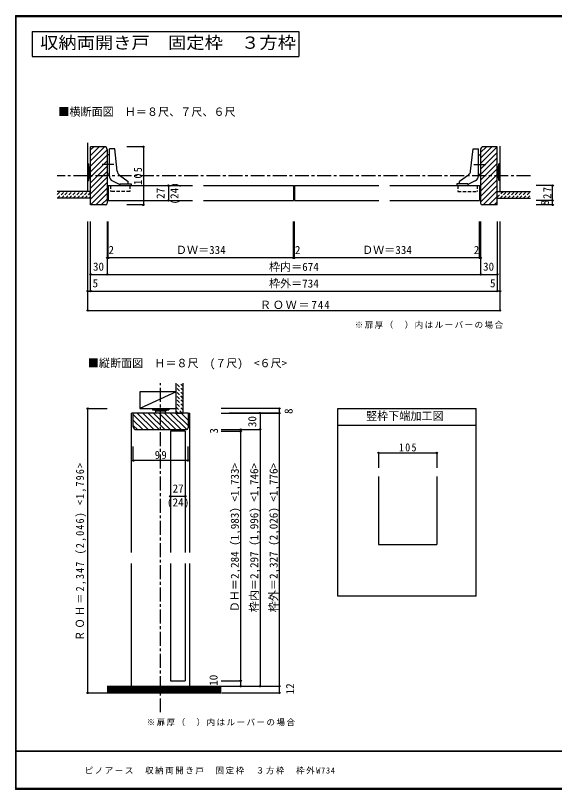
# Model space of a CAD drawing. Units: millimetres at full size, sheet at 1:5. Extents: x -973 to 977, y -718 to 696.
# Drawn here: x -973 to 0, y -701 to 696 of the extents above; entities that cross this region are included whole.
import ezdxf
from ezdxf.enums import TextEntityAlignment as Align

# ---------------------------------------------------------------- set-up
doc = ezdxf.new("R2010")
doc.units = ezdxf.units.MM
doc.header["$LTSCALE"] = 5
doc.header["$PDMODE"] = 32
doc.header["$PDSIZE"] = 2.5
doc.linetypes.add('CHAIN1', pattern=[8, 5, -1, 1, -1])
doc.linetypes.add('DASHED1', pattern=[1.8, 1.2, -0.6])
for name, color, linetype in [('0-0_補助線', 3, 'Continuous'), ('0-1_通り芯', 4, 'CHAIN1'), ('0-3_仕上げ', 2, 'Continuous'), ('0-4_枠', 3, 'Continuous'), ('0-6_扉', 6, 'Continuous'), ('0-7_金物', 7, 'Continuous'), ('0-A_文字', 7, 'Continuous'), ('0-B_寸法', 7, 'Continuous'), ('0-C_ハッチ', 4, 'Continuous'), ('F-1_枠', 6, 'Continuous')]:
    doc.layers.add(name, color=color, linetype=linetype)
doc.styles.add('ＭＳ ゴシック', font='')
doc.styles.get('ＭＳ ゴシック').set_extended_font_data('MS Gothic')

msp = doc.modelspace()

# ---------------------------------------------------------------- linework, layer by layer
at = {"layer": '0-0_補助線'}
for p, q in [((-391.84, -13.5), (-141.84, -13.5)), ((-391.84, -352.005), (-391.84, -13.5)), ((-141.84, -352.005), (-141.84, -13.5)), ((-391.84, -43.5), (-141.84, -43.5)), ((-318.156, -136.109), (-318.156, -258.475)), ((-213.156, -136.109), (-213.156, -258.475)), ((-318.156, -258.475), (-213.156, -258.475)), ((-141.84, -352.005), (-391.84, -352.005))]:
    msp.add_line(p, q, dxfattribs=at)
at = {"layer": '0-0_補助線', "color": 4}
for p, q in [((-318.156, -93.488), (-213.156, -93.488)), ((-318.156, -93.488), (-318.156, -120.621)), ((-213.156, -93.488), (-213.156, -120.621))]:
    msp.add_line(p, q, dxfattribs=at)
at = {"layer": '0-0_補助線', "color": 7}
for p in [(-318.156, -93.488), (-213.156, -93.488)]:
    msp.add_point(p, dxfattribs=at)
at = {"layer": '0-1_通り芯'}
for p, q in [((-43.84, 406.5), (-897.84, 406.5)), ((-711.34, -561.299), (-711.34, 32.5))]:
    msp.add_line(p, q, dxfattribs=at)
at = {"layer": '0-3_仕上げ', "color": 3}
for p, q in [((-842.84, 378.5), (-842.84, 465.749)), ((-98.84, 378.5), (-98.84, 460.313))]:
    msp.add_line(p, q, dxfattribs=at)
at = {"layer": '0-3_仕上げ'}
for p, q in [((-837.84, 378.5), (-897.84, 378.5)), ((-103.84, 378.5), (-43.84, 378.5)), ((-837.84, 366), (-897.84, 366)), ((-103.84, 366), (-43.84, 366)), ((-683.34, -21.5), (-683.34, 32.5)), ((-670.84, -21.5), (-670.84, 32.5)), ((-683.34, -21.5), (-670.84, -21.5)), ((-807.84, -514.5), (-601.84, -514.5)), ((-807.84, -526.5), (-601.84, -526.5))]:
    msp.add_line(p, q, dxfattribs=at)
at = {"layer": '0-3_仕上げ', "color": 4}
for p, q in [((-683.34, 16.5), (-748.678, -13.5)), ((-683.34, 16.5), (-748.678, 16.5)), ((-748.678, 16.5), (-748.678, -13.5)), ((-683.34, -13.5), (-683.34, 16.5)), ((-748.678, -13.5), (-683.34, -13.5))]:
    msp.add_line(p, q, dxfattribs=at)
at = {"layer": '0-3_仕上げ', "color": 7}
for p, q in [((-601.84, -516.5), (-807.84, -516.5)), ((-601.84, -518.5), (-807.84, -518.5)), ((-601.84, -520.5), (-807.84, -520.5)), ((-601.84, -522.5), (-807.84, -522.5)), ((-601.84, -524.5), (-807.84, -524.5))]:
    msp.add_line(p, q, dxfattribs=at)
at = {"layer": '0-4_枠'}
for p, q in [((-812.84, 459), (-837.84, 459)), ((-807.84, 454), (-807.84, 357)), ((-133.84, 454), (-133.84, 357)), ((-103.84, 459), (-128.84, 459)), ((-103.84, 354), (-103.84, 459)), ((-103.84, 354), (-130.84, 354)), ((-661.84, -21.5), (-760.84, -21.5)), ((-760.84, -46.5), (-760.84, -21.5)), ((-661.84, -21.5), (-661.84, -48.5)), ((-755.84, -51.5), (-664.84, -51.5))]:
    msp.add_line(p, q, dxfattribs=at)
at = {"layer": '0-4_枠', "color": 4}
for p, q in [((-747.84, -21.5), (-763.84, -21.5)), ((-763.84, -273), (-763.84, -21.5)), ((-661.84, -21.5), (-658.84, -21.5)), ((-658.84, -273), (-658.84, -21.5)), ((-763.84, -514.5), (-763.84, -293)), ((-658.84, -514.5), (-658.84, -293))]:
    msp.add_line(p, q, dxfattribs=at)
at = {"layer": '0-4_枠'}
msp.add_lwpolyline([(-810.84, 354), (-837.84, 354), (-837.84, 459)], dxfattribs=at)
for centre, radius, start, end in [((-812.84, 454), 5, 0, 90), ((-128.84, 454), 5, 90, 180), ((-810.84, 357), 3, 270, 0), ((-130.84, 357), 3, 180, 270), ((-755.84, -46.5), 5, 180, 270), ((-664.84, -48.5), 3, 270, 0)]:
    msp.add_arc(centre, radius, start, end, dxfattribs=at)
at = {"layer": '0-6_扉'}
for p, q in [((-805.84, 389), (-805.84, 362)), ((-805.84, 389), (-653.84, 389)), ((-469.84, 389), (-469.84, 362)), ((-469.84, 389), (-317.84, 389)), ((-297.84, 389), (-135.84, 389)), ((-135.84, 389), (-135.84, 362)), ((-805.84, 362), (-653.84, 362)), ((-633.84, 362), (-471.84, 362)), ((-469.84, 362), (-317.84, 362)), ((-297.84, 362), (-135.84, 362)), ((-666.84, -54.5), (-693.84, -54.5)), ((-693.84, -54.5), (-693.84, -273)), ((-666.84, -54.5), (-666.84, -273)), ((-693.84, -293), (-693.84, -504.5)), ((-666.84, -293), (-666.84, -504.5)), ((-693.84, -504.5), (-666.84, -504.5))]:
    msp.add_line(p, q, dxfattribs=at)
msp.add_lwpolyline([(-633.84, 389), (-471.84, 389), (-471.84, 362)], dxfattribs=at)
at = {"layer": '0-7_金物'}
for p, q in [((-794.11, 455), (-803.84, 455)), ((-803.84, 406.271), (-803.84, 455)), ((-789.741, 414.851), (-794.11, 455)), ((-151.939, 414.851), (-147.57, 455)), ((-147.57, 455), (-137.84, 455)), ((-137.84, 406.271), (-137.84, 455)), ((-803.84, 444.5), (-807.84, 444.5)), ((-137.84, 444.5), (-133.84, 444.5)), ((-842.84, 398), (-842.84, 428)), ((-842.84, 428), (-840.84, 428)), ((-840.84, 398), (-840.84, 428)), ((-840.84, 423), (-838.84, 423)), ((-838.84, 403), (-838.84, 423)), ((-837.84, 422), (-838.84, 422)), ((-103.84, 422), (-102.84, 422)), ((-102.84, 403), (-102.84, 423)), ((-100.84, 423), (-102.84, 423)), ((-98.84, 428), (-100.84, 428)), ((-100.84, 398), (-100.84, 428)), ((-98.84, 398), (-98.84, 428)), ((-803.84, 409.5), (-807.84, 409.5)), ((-785.735, 407.885), (-769.84, 396.161)), ((-155.945, 407.885), (-171.84, 396.161)), ((-137.84, 409.5), (-133.84, 409.5)), ((-842.84, 398), (-840.84, 398)), ((-840.84, 403), (-838.84, 403)), ((-838.84, 404), (-837.84, 404)), ((-798.055, 397.203), (-784.84, 391.061)), ((-784.84, 392), (-764.84, 392)), ((-784.84, 392), (-784.84, 389)), ((-769.84, 392), (-769.84, 396.161)), ((-764.84, 392), (-764.84, 389)), ((-176.84, 392), (-176.84, 389)), ((-156.84, 392), (-176.84, 392)), ((-171.84, 392), (-171.84, 396.161)), ((-143.625, 397.203), (-156.84, 391.061)), ((-156.84, 392), (-156.84, 389)), ((-102.84, 404), (-103.84, 404)), ((-100.84, 403), (-102.84, 403)), ((-98.84, 398), (-100.84, 398)), ((-726.34, -13.5), (-726.34, -15.5)), ((-726.34, -13.5), (-696.34, -13.5)), ((-696.34, -13.5), (-696.34, -15.5)), ((-726.34, -15.5), (-696.34, -15.5)), ((-721.34, -15.5), (-721.34, -17.5)), ((-721.34, -17.5), (-701.34, -17.5)), ((-720.34, -17.5), (-720.34, -21.5)), ((-702.34, -21.5), (-702.34, -17.5)), ((-701.34, -15.5), (-701.34, -17.5))]:
    msp.add_line(p, q, dxfattribs=at)
at = {"layer": '0-7_金物', "linetype": 'CHAIN1'}
for p, q in [((-795.606, 427), (-817.024, 427)), ((-146.074, 427), (-124.656, 427))]:
    msp.add_line(p, q, dxfattribs=at)
at = {"layer": '0-7_金物', "linetype": 'DASHED1'}
for p, q in [((-801.84, 389), (-801.84, 378.5)), ((-139.84, 389), (-139.84, 378.5))]:
    msp.add_line(p, q, dxfattribs=at)
for points in [[(-766.84, 389), (-766.84, 378.5), (-801.84, 378.5)], [(-174.84, 389), (-174.84, 378.5), (-139.84, 378.5)]]:
    msp.add_lwpolyline(points, dxfattribs=at)
at = {"layer": '0-7_金物'}
for centre, start, end in [((-793.84, 406.271), 180, 245.07153), ((-779.8, 415.933), 186.21051, 233.58794), ((-161.881, 415.933), 306.41206, 353.78949), ((-147.84, 406.271), 294.92847, 0)]:
    msp.add_arc(centre, 10, start, end, dxfattribs=at)
at = {"layer": '0-A_文字', "color": 3}
for p, q in [((-943.333, 666.667), (-943.333, 621.667)), ((-943.333, 666.667), (-462.17, 666.667)), ((-462.17, 666.667), (-462.17, 621.667)), ((-943.333, 621.667), (-462.17, 621.667))]:
    msp.add_line(p, q, dxfattribs=at)
at = {"layer": '0-B_寸法', "color": 4}
for p, q in [((-742.406, 459), (-772.406, 459)), ((-742.406, 459), (-742.406, 354)), ((-709.161, 389), (-697.267, 389)), ((-697.267, 389), (-697.267, 362)), ((-3.84, 389), (-33.84, 389)), ((-3.84, 362), (-3.84, 389)), ((-742.406, 354), (-772.406, 354)), ((-709.161, 362), (-697.267, 362)), ((-3.84, 362), (-33.84, 362)), ((-3.84, 354), (-33.84, 354)), ((-3.84, 354), (-3.84, 362)), ((-842.84, 163.5), (-842.84, 324)), ((-837.84, 198.5), (-837.84, 324)), ((-807.84, 324), (-807.84, 228.5)), ((-805.84, 258.5), (-805.84, 324)), ((-471.84, 258.5), (-471.84, 324)), ((-469.84, 258.5), (-469.84, 324)), ((-135.84, 258.5), (-135.84, 324)), ((-133.84, 324), (-133.84, 228.5)), ((-103.84, 324), (-103.84, 198.5)), ((-98.84, 198.5), (-98.84, 324)), ((-98.84, 163.5), (-98.84, 324)), ((-133.84, 258.5), (-133.84, 313.5)), ((-133.84, 258.5), (-807.84, 258.5)), ((-837.84, 228.5), (-103.84, 228.5)), ((-842.84, 198.5), (-837.84, 198.5)), ((-837.84, 198.5), (-103.84, 198.5)), ((-98.84, 198.5), (-103.84, 198.5)), ((-842.84, 163.5), (-98.84, 163.5)), ((-842.84, -13.5), (-807.84, -13.5)), ((-842.84, -526.5), (-842.84, -13.5)), ((-496.84, -13.5), (-601.84, -13.5)), ((-496.84, -21.5), (-496.84, -13.5)), ((-601.84, -21.5), (-496.84, -21.5)), ((-496.84, -21.5), (-587.84, -21.5)), ((-531.84, -21.5), (-531.84, -514.5)), ((-496.84, -526.5), (-496.84, -21.5)), ((-601.84, -51.5), (-566.84, -51.5)), ((-601.84, -54.5), (-566.84, -54.5)), ((-566.84, -51.174), (-531.84, -51.174)), ((-566.84, -514.5), (-566.84, -51.5)), ((-760.84, -107.331), (-760.84, -81.96)), ((-661.84, -107.331), (-661.84, -81.96)), ((-661.84, -107.331), (-760.84, -107.331)), ((-693.84, -160.929), (-693.84, -171.844)), ((-601.84, -504.5), (-566.84, -504.5)), ((-601.84, -514.5), (-496.84, -514.5)), ((-566.84, -514.5), (-531.84, -514.5)), ((-842.84, -526.5), (-807.84, -526.5)), ((-600.934, -526.5), (-496.84, -526.5))]:
    msp.add_line(p, q, dxfattribs=at)
msp.add_lwpolyline([(-666.84, -160.929), (-666.84, -171.844), (-693.84, -171.844)], dxfattribs=at)
at = {"layer": '0-B_寸法'}
for p in [(-742.406, 459), (-697.267, 389), (-3.84, 389), (-697.267, 362), (-3.84, 362), (-742.406, 354), (-3.84, 354), (-807.84, 258.5), (-805.84, 258.5), (-471.84, 258.5), (-469.84, 258.5), (-135.84, 258.5), (-133.84, 258.5), (-837.84, 228.5), (-807.84, 228.5), (-133.84, 228.5), (-103.84, 228.5), (-842.84, 198.5), (-837.84, 198.5), (-837.84, 198.5), (-103.84, 198.5), (-103.84, 198.5), (-98.84, 198.5), (-98.84, 198.5), (-842.84, 163.5), (-98.84, 163.5), (-842.84, -13.5), (-496.84, -13.5), (-531.84, -21.5), (-496.84, -21.5), (-496.84, -21.5), (-566.84, -51.5), (-566.84, -54.5), (-531.84, -51.174), (-760.84, -107.331), (-661.84, -107.331), (-693.84, -171.844), (-666.84, -171.844), (-566.84, -504.5), (-566.84, -514.5), (-531.84, -514.5), (-531.84, -514.5), (-496.84, -514.5), (-496.84, -514.5), (-842.84, -526.5), (-496.84, -526.5)]:
    msp.add_point(p, dxfattribs=at)
at = {"layer": '0-C_ハッチ'}
for p, q in [((-837.84, 433.551), (-812.391, 459)), ((-837.84, 443.451), (-822.291, 459)), ((-837.84, 453.35), (-832.19, 459)), ((-837.84, 423.652), (-807.84, 453.652)), ((-133.84, 438.475), (-113.315, 459)), ((-133.84, 448.374), (-123.214, 459)), ((-133.84, 428.575), (-103.84, 458.575)), ((-133.84, 418.676), (-103.84, 448.676)), ((-837.84, 413.752), (-807.84, 443.752)), ((-837.84, 403.853), (-807.84, 433.853)), ((-133.84, 408.776), (-103.84, 438.776)), ((-837.84, 393.953), (-807.84, 423.953)), ((-133.84, 398.877), (-103.84, 428.877)), ((-837.84, 384.054), (-807.84, 414.054)), ((-133.84, 388.977), (-103.84, 418.977)), ((-133.84, 379.078), (-103.84, 409.078)), ((-807.84, 404.154), (-837.84, 374.154)), ((-807.84, 394.255), (-837.84, 364.255)), ((-133.84, 369.178), (-103.84, 399.178)), ((-807.84, 384.355), (-837.84, 354.355)), ((-133.84, 359.279), (-103.84, 389.279)), ((-129.219, 354), (-103.84, 379.379)), ((-828.296, 354), (-807.84, 374.456)), ((-818.396, 354), (-807.84, 364.556)), ((-119.32, 354), (-103.84, 369.48)), ((-109.42, 354), (-103.84, 359.58)), ((-733.568, -51.5), (-760.84, -24.228)), ((-723.669, -51.5), (-753.669, -21.5)), ((-713.769, -51.5), (-743.769, -21.5)), ((-703.87, -51.5), (-733.87, -21.5)), ((-693.97, -51.5), (-723.97, -21.5)), ((-684.071, -51.5), (-714.071, -21.5)), ((-674.171, -51.5), (-704.171, -21.5)), ((-664.272, -51.5), (-694.272, -21.5)), ((-661.84, -44.032), (-684.372, -21.5)), ((-661.84, -34.133), (-674.473, -21.5)), ((-743.468, -51.5), (-760.84, -34.128)), ((-753.367, -51.5), (-760.84, -44.027))]:
    msp.add_line(p, q, dxfattribs=at)
at = {"layer": '0-C_ハッチ', "linetype": 'DASHED1'}
for p, q in [((-897.84, 372.721), (-892.061, 378.5)), ((-897.49, 366), (-884.99, 378.5)), ((-890.419, 366), (-877.919, 378.5)), ((-883.348, 366), (-870.848, 378.5)), ((-876.277, 366), (-863.777, 378.5)), ((-869.206, 366), (-856.706, 378.5)), ((-862.135, 366), (-849.635, 378.5)), ((-855.064, 366), (-842.564, 378.5)), ((-103.84, 368.074), (-93.414, 378.5)), ((-98.843, 366), (-86.343, 378.5)), ((-91.772, 366), (-79.272, 378.5)), ((-84.701, 366), (-72.2, 378.5)), ((-77.629, 366), (-65.129, 378.5)), ((-70.558, 366), (-58.058, 378.5)), ((-63.487, 366), (-50.987, 378.5)), ((-56.416, 366), (-43.916, 378.5)), ((-847.993, 366), (-837.84, 376.153)), ((-840.922, 366), (-837.84, 369.081)), ((-49.345, 366), (-43.84, 371.505)), ((-670.84, 19.16), (-683.34, 31.66)), ((-670.84, 26.231), (-677.109, 32.5)), ((-670.84, 12.089), (-683.34, 24.588)), ((-670.84, 5.018), (-683.34, 17.517)), ((-670.84, -2.054), (-683.34, 10.446)), ((-670.84, -9.125), (-683.34, 3.375)), ((-670.84, -16.196), (-683.34, -3.696)), ((-672.606, -21.5), (-683.34, -10.767)), ((-679.678, -21.5), (-683.34, -17.838))]:
    msp.add_line(p, q, dxfattribs=at)
at = {"layer": 'F-1_枠'}
for p, q in [((-973.347, 695.833), (-973.347, -700.833)), ((-973.347, 695.833), (976.653, 695.833)), ((-973.347, 695), (976.653, 695)), ((-973.347, 694.167), (976.653, 694.167)), ((-972.514, 695.833), (-972.514, -700.833)), ((976.653, -631.667), (-973.347, -631.667)), ((976.653, -632.5), (-973.347, -632.5)), ((976.653, -699.167), (-973.347, -699.167)), ((976.653, -700), (-973.347, -700)), ((976.653, -700.833), (-973.347, -700.833))]:
    msp.add_line(p, q, dxfattribs=at)

# ---------------------------------------------------------------- texts
at = {"layer": '0-0_補助線', "color": 7, "style": 'ＭＳ ゴシック'}
msp.add_text('竪枠下端加工図', height=14.66, dxfattribs=at).set_placement((-340.59, -38.5), align=Align.BOTTOM_LEFT)
at = {"layer": '0-0_補助線', "color": 7, "attachment_point": 7, "style": 'ＭＳ ゴシック'}
for s, insert, char_height in [('\\T1.27;\\W0.9;105', (-281.345, -90.988), 14.66), ('\\T1.18;ピノアース\u3000収納両開き戸\u3000固定枠\u3000３方枠\u3000枠外W734', (-848.548, -673.293), 11)]:
    msp.add_mtext(s, dxfattribs=dict(at, insert=insert, char_height=char_height))
at = {"layer": '0-A_文字', "color": 3, "style": 'ＭＳ ゴシック', "width": 1.1}
msp.add_text('収納両開き戸\u3000固定枠\u3000３方枠', height=21.99, dxfattribs=at).set_placement((-928.958, 629.167), align=Align.BOTTOM_LEFT)
at = {"layer": '0-A_文字', "style": 'ＭＳ ゴシック'}
msp.add_text('■横断面図\u3000Ｈ＝８尺、７尺、６尺', height=14.66, dxfattribs=at).set_placement((-895.996, 510.324), align=Align.BOTTOM_LEFT)
at = {"layer": '0-A_文字', "char_height": 11, "attachment_point": 7, "style": 'ＭＳ ゴシック'}
for insert in [(-360.974, 130.622), (-736.563, -586.51)]:
    msp.add_mtext('\\T1.17;※扉厚（\u3000）内はルーバーの場合', dxfattribs=dict(at, insert=insert))
at = {"layer": '0-B_寸法', "style": 'ＭＳ ゴシック'}
for s, p in [('(24)', (-674.767, 354.875)), ('27', (-699.767, 364.875)), ('8', (-6.34, 353)), ('8', (-468.815, -23.177)), ('30', (-534.34, -46.962)), ('3', (-603.534, -58.673)), ('ＤＨ＝2,284 (1,983) <1,733>', (-565.84, -380.952)), ('枠内＝2,297 (1,996) <1,746>', (-530.84, -380.952)), ('枠外＝2,327 (2,026) <1,776>', (-495.84, -380.952)), ('10', (-604.265, -513.627)), ('12', (-466.047, -529.13))]:
    msp.add_text(s, height=14.66, rotation=90, dxfattribs=at).set_placement(p, align=Align.BOTTOM_LEFT)
for s, p in [('2', (-805.553, 261)), ('ＤＷ＝334', (-683.84, 261)), ('2', (-468.979, 261)), ('ＤＷ＝334', (-347.84, 261)), ('2', (-146.281, 261)), ('枠内＝674', (-515.84, 230.5)), ('30', (-833.465, 231)), ('30', (-129.465, 231)), ('5', (-834.18, 201)), ('枠外＝734', (-515.84, 200.5)), ('5', (-116.933, 201)), ('■縦断面図\u3000Ｈ＝８尺\u3000(７尺)\u3000<６尺>', (-842.84, 56.805)), ('27', (-689.715, -169.344)), ('(24)', (-699.715, -194.344))]:
    msp.add_text(s, height=14.66, dxfattribs=at).set_placement(p, align=Align.BOTTOM_LEFT)
at = {"layer": '0-B_寸法', "char_height": 14.66, "attachment_point": 7, "rotation": 90, "style": 'ＭＳ ゴシック'}
for s, insert in [('\\T1.27;\\W0.9;105', (-744.906, 390.25)), ('\\T1.27;\\W0.95;27', (-6.34, 364.875)), ('\\T1.24;\\W0.9;ＲＯＨ＝2,347\\~(2,046)\\~<1,796>', (-845.698, -432.5))]:
    msp.add_mtext(s, dxfattribs=dict(at, insert=insert))
at = {"layer": '0-B_寸法', "char_height": 14.66, "attachment_point": 7, "style": 'ＭＳ ゴシック'}
for s, insert in [('\\T1.16;ＲＯＷ＝744', (-532.09, 166)), ('\\T1.27;\\W0.95;99', (-721.965, -104.831))]:
    msp.add_mtext(s, dxfattribs=dict(at, insert=insert))

doc.saveas('drawing.dxf')
